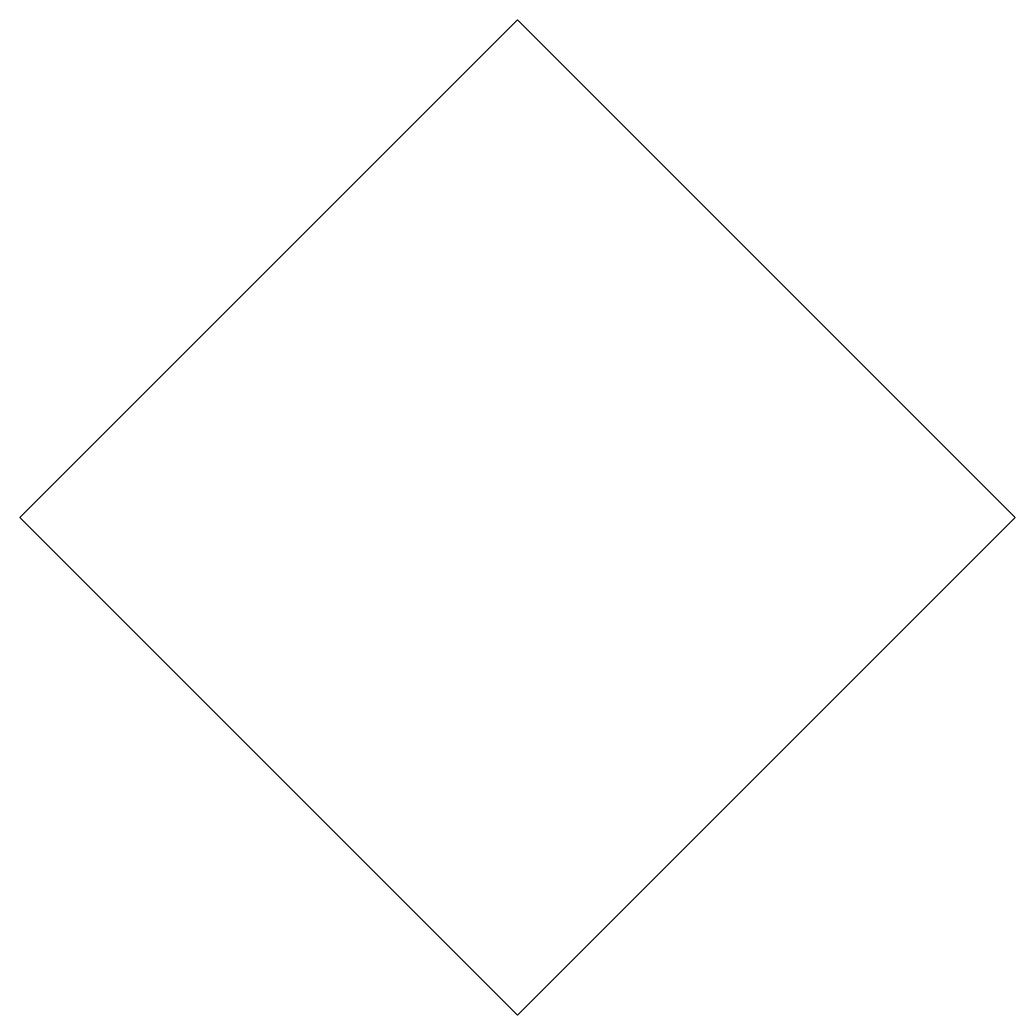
# Model space of a CAD drawing. Header units: millimetres. Extents: x -3 to 3, y -3 to 3.
import ezdxf

# ---------------------------------------------------------------- set-up
doc = ezdxf.new("R2010")
doc.units = ezdxf.units.MM

msp = doc.modelspace()

# ---------------------------------------------------------------- linework, layer by layer
at = {"color": 7, "linetype": 'Continuous'}
for p, q in [((0, 3), (-3, 0)), ((3, 0), (0, 3)), ((-3, 0), (0, -3)), ((0, -3), (3, 0))]:
    msp.add_line(p, q, dxfattribs=at)

doc.saveas('drawing.dxf')
